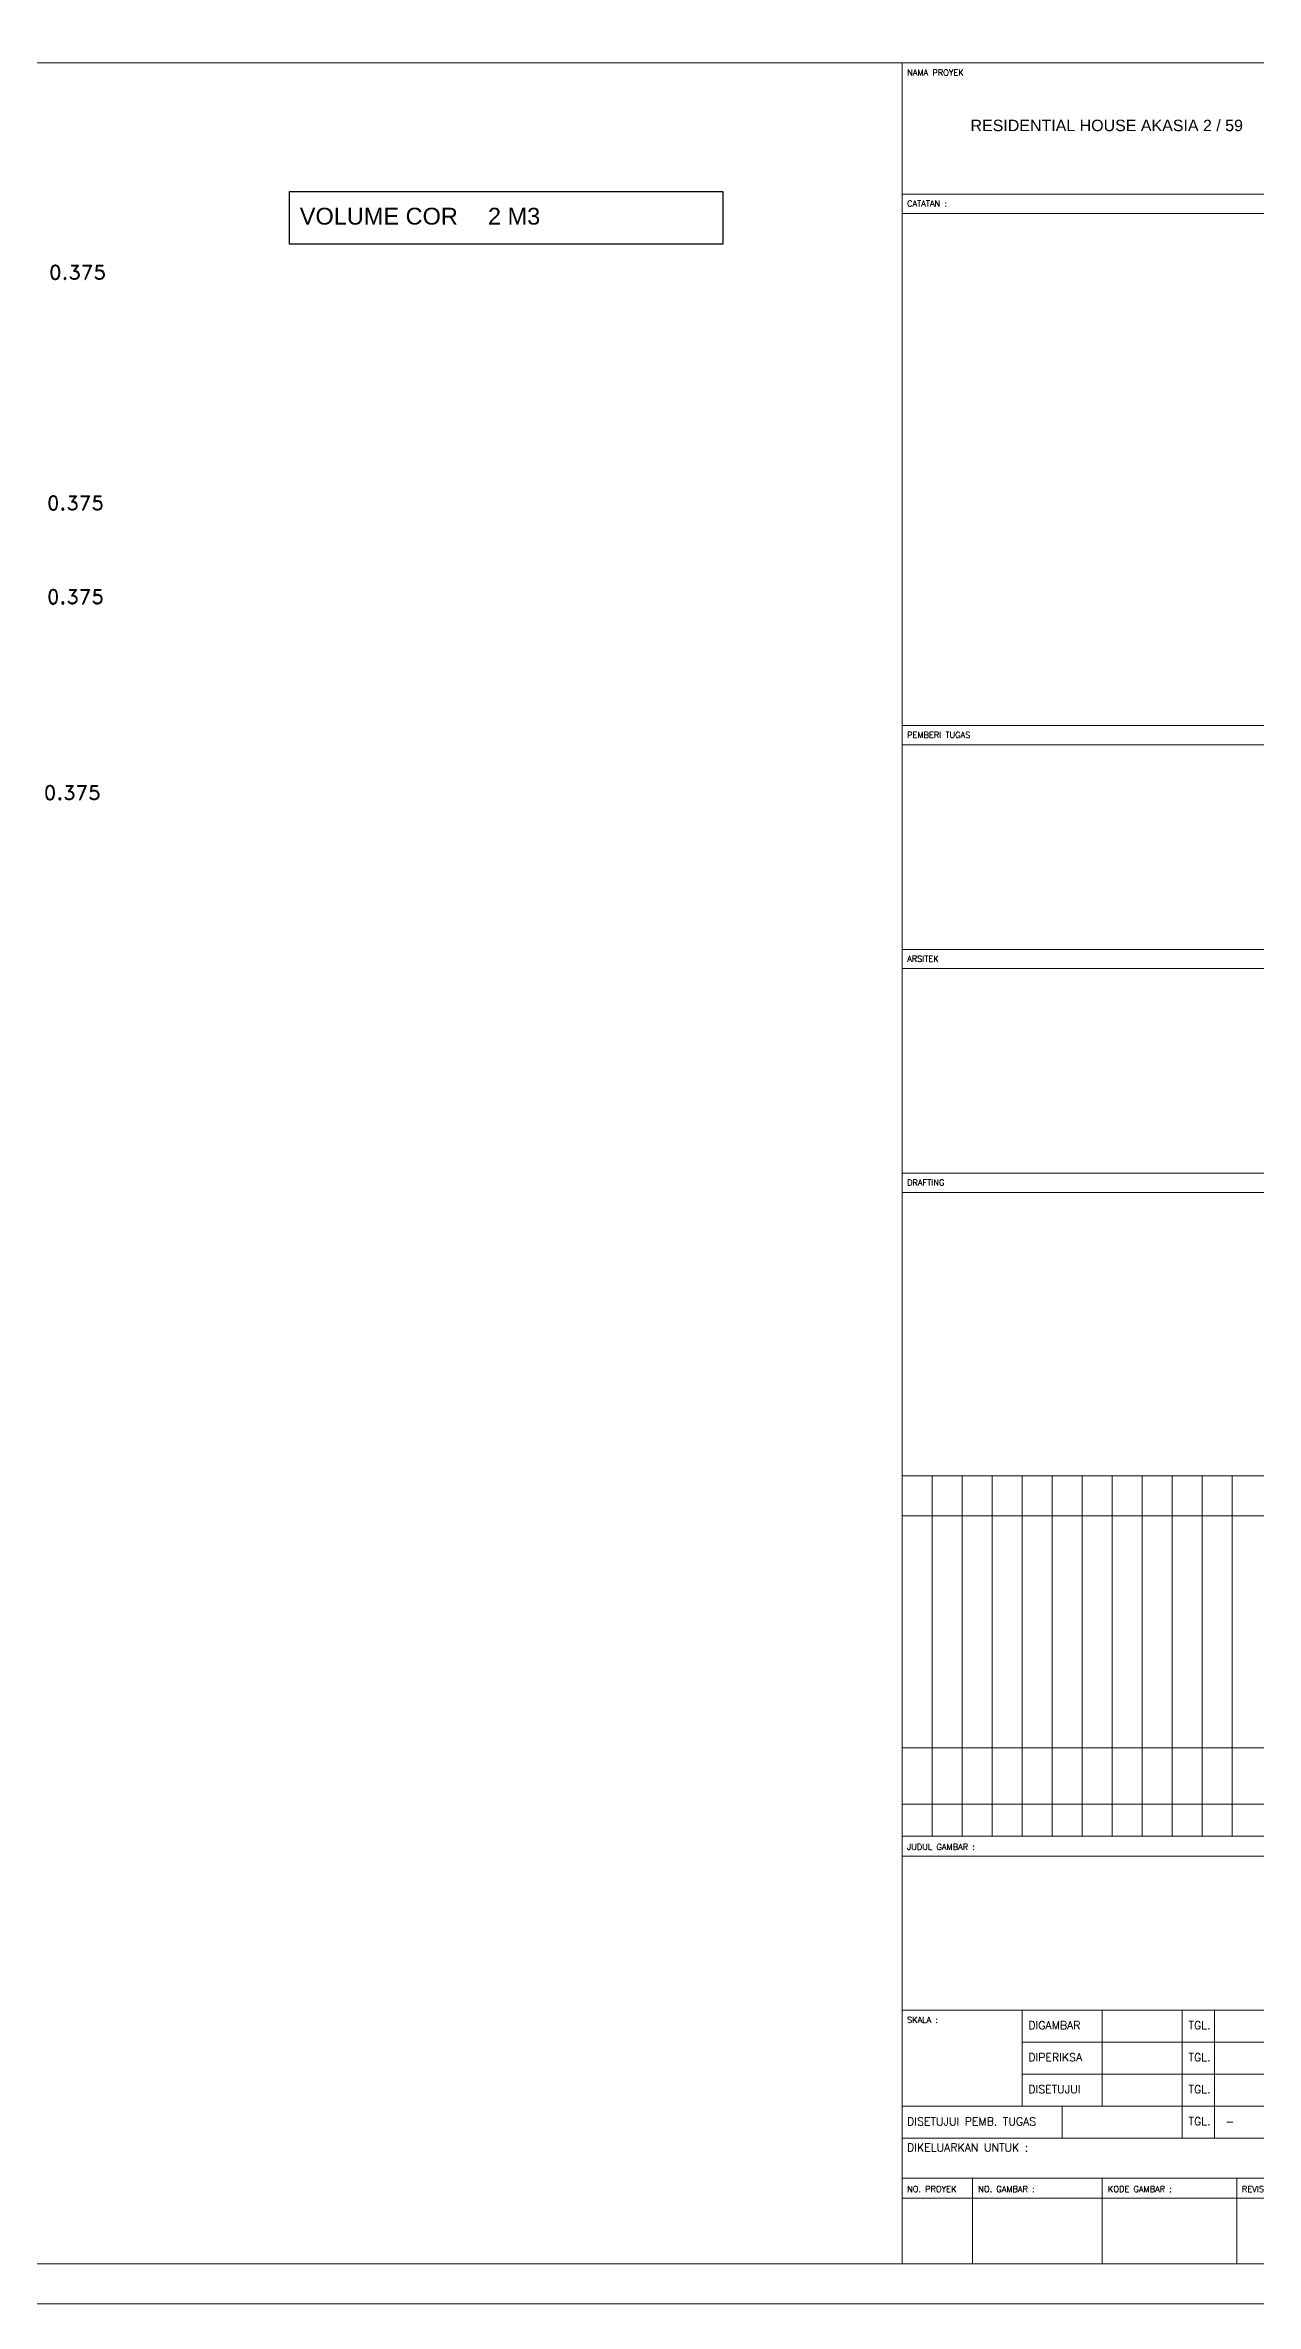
# Model space of a CAD drawing. Header units: millimetres. Extents: x -322387 to 1539330, y -108868 to 282714.
# Drawn here: x 526875 to 541732, y 56496 to 84229 of the extents above; entities that cross this region are included whole.
import ezdxf
from ezdxf.enums import TextEntityAlignment as Align

# ---------------------------------------------------------------- set-up
doc = ezdxf.new("R2010")
doc.units = ezdxf.units.MM
doc.header["$MEASUREMENT"] = 0
doc.linetypes.add('DASHED2', pattern=[0.375, 0.25, -0.125])
for name, color, linetype, lineweight in [('KOP', 7, 'Continuous', 80), ('LEGEND', 1, 'DASHED2', 50), ('XR-KOP A3_MOZART$0$A-TXTKOP', 3, 'Continuous', 5), ('XR-KOP A3_MOZART$0$KOP-A1$0$A-GRSKOP', 1, 'Continuous', 5), ('XR-KOP A3_MOZART$0$KOP-A1$0$A-TXTKOP', 3, 'Continuous', 5)]:
    doc.layers.add(name, color=color, linetype=linetype, lineweight=lineweight)
doc.styles.add('HAND', font='ROMAND.SHX', dxfattribs={"width": 0.8, "height": 250})
doc.styles.get("Standard").update_dxf_attribs({"font": 'arial.ttf'})
doc.styles.add('style2', font='times.ttf', dxfattribs={"height": 0.18})
doc.styles.add('XR-KOP A3_MOZART$0$KOP-A1$0$ROMANS', font='romans.shx', dxfattribs={"height": 200})
doc.styles.add('XR-KOP A3_MOZART$0$ROMANS', font='romans.shx', dxfattribs={"height": 200})

# ---------------------------------------------------------------- blocks, each defined once
blk = doc.blocks.new('hsdh')
at = {"layer": 'XR-KOP A3_MOZART$0$KOP-A1$0$A-GRSKOP', "linetype": 'Continuous', "lineweight": 5}
for p, q in [((140385, 56660), (140385, 82138)), ((140385, 80618), (145017, 80618)), ((140385, 74466), (145017, 74466)), ((140385, 74244), (145017, 74244)), ((140385, 71876), (145017, 71876)), ((140385, 71654), (145017, 71654)), ((140385, 69286), (145017, 69286)), ((140385, 69063), (145017, 69063)), ((140385, 65781), (145017, 65781)), ((140385, 65781), (145017, 65781)), ((140732, 61611), (140732, 65781)), ((141079, 61611), (141079, 65781)), ((141427, 61611), (141427, 65781)), ((141774, 61611), (141774, 65781)), ((142122, 61611), (142122, 65781)), ((142469, 61611), (142469, 65781)), ((142816, 61611), (142816, 65781)), ((143164, 61611), (143164, 65781)), ((143511, 61611), (143511, 65781)), ((143859, 61611), (143859, 65781)), ((144206, 61611), (144206, 65781)), ((140385, 65317), (145017, 65317)), ((140385, 62631), (145017, 62631)), ((140385, 61982), (145017, 61982)), ((140385, 61611), (145017, 61611)), ((140385, 61611), (145017, 61611)), ((140385, 61380), (145017, 61380)), ((140385, 59597), (145017, 59597)), ((141774, 59597), (141774, 58485)), ((142701, 59597), (142701, 58485)), ((143627, 59597), (143627, 58115)), ((143998, 59597), (143998, 58115)), ((141774, 59226), (145017, 59226)), ((141774, 58856), (145017, 58856)), ((140385, 58485), (145017, 58485)), ((142237, 58485), (142237, 58115)), ((140385, 58115), (145017, 58115)), ((140385, 57651), (145017, 57651)), ((141201, 57651), (141201, 56660)), ((142701, 57651), (142701, 56660)), ((144258, 57651), (144258, 56660)), ((140385, 57420), (145017, 57420))]:
    blk.add_line(p, q, dxfattribs=at)
at = {"layer": 'XR-KOP A3_MOZART$0$KOP-A1$0$A-GRSKOP', "color": 0, "linetype": 'Continuous', "lineweight": 5}
blk.add_lwpolyline([(145480, 82601), (107945, 82601), (107945, 56197), (145480, 56197)], close=True, dxfattribs=at)
at = {"layer": 'XR-KOP A3_MOZART$0$KOP-A1$0$A-GRSKOP', "color": 5, "linetype": 'Continuous', "lineweight": 5}
blk.add_lwpolyline([(145017, 82138), (108409, 82138), (108409, 56660), (145017, 56660)], close=True, dxfattribs=at)
at = {"layer": 'XR-KOP A3_MOZART$0$KOP-A1$0$A-GRSKOP', "linetype": 'Continuous', "lineweight": 5}
blk.add_lwpolyline([(145017, 80396), (140385, 80396)], dxfattribs=at)
at = {"layer": 'KOP', "color": 7, "insert": (141177, 81480), "char_height": 132.26, "attachment_point": 1, "style": 'style2'}
blk.add_mtext('{\\fArial|b0|i0|c0|p34;RESIDENTIAL HOUSE AKASIA 2 / 59}', dxfattribs=at)
at = {"layer": 'XR-KOP A3_MOZART$0$A-TXTKOP', "lineweight": 5, "style": 'XR-KOP A3_MOZART$0$ROMANS'}
blk.add_text('-', height=92.6, dxfattribs=at).set_placement((144125, 58258))
at = {"layer": 'XR-KOP A3_MOZART$0$KOP-A1$0$A-TXTKOP', "lineweight": 5, "style": 'XR-KOP A3_MOZART$0$KOP-A1$0$ROMANS'}
for s, height, p in [('NAMA PROYEK', 69.49, (140443, 81990)), ('CATATAN :', 69.5, (140443, 80475)), ('PEMBERI TUGAS', 69.49, (140443, 74323)), ('ARSITEK', 69.5, (140443, 71733)), ('DRAFTING', 69.5, (140443, 69142)), ('JUDUL GAMBAR :', 69.49, (140443, 61451)), ('SKALA :', 69.5, (140443, 59449)), ('DIGAMBAR', 92.6, (141846, 59375)), ('TGL.', 92.6, (143699, 59375)), ('DIPERIKSA', 92.6, (141846, 59004)), ('TGL.', 92.6, (143699, 59004)), ('DISETUJUI', 92.6, (141846, 58634)), ('TGL.', 92.6, (143699, 58634)), ('DISETUJUI PEMB. TUGAS', 92.65, (140443, 58262)), ('TGL.', 92.6, (143699, 58263)), ('DIKELUARKAN UNTUK :', 92.65, (140443, 57961)), ('NO. PROYEK', 69.5, (140443, 57491)), ('NO. GAMBAR :', 69.49, (141267, 57491)), ('KODE GAMBAR :', 69.49, (142767, 57491)), ('REVISI :', 69.5, (144317, 57491))]:
    blk.add_text(s, height=height, dxfattribs=at).set_placement(p)

msp = doc.modelspace()

# ---------------------------------------------------------------- linework, layer by layer
msp.add_lwpolyline([(529874.2131, 82431.2132), (535192.7766, 82431.2132), (535192.7766, 81784.5974), (529874.2131, 81784.5974)], close=True)

# ---------------------------------------------------------------- block references
at = {"layer": 'LEGEND', "xscale": 1.060683167240732, "yscale": 1.060683167240732, "zscale": 1.060683167240732}
msp.add_blockref('hsdh', (388486.6687, -3110.6789), dxfattribs=at)

# ---------------------------------------------------------------- texts
at = {"char_height": 206.56024, "attachment_point": 1}
for s, insert in [('VOLUME COR', (529999.2201, 82232.5734)), ('2 M3', (532308.6894, 82232.5734))]:
    msp.add_mtext_dynamic_manual_height_columns(s, width=1983.444091, gutter_width=1032.8012, heights=[0], dxfattribs=dict(at, insert=insert))
at = {"color": 0, "style": 'HAND'}
for p in [(527271.2774, 81439.6115), (527245.3968, 78607.3331), (527245.3968, 77456.6618), (527206.5739, 75051.3763)]:
    msp.add_attdef('0.375', text='%%UDENAH LANTAI DASAR', height=178.89743, rotation=0.00000365, dxfattribs=at).set_placement(p, align=Align.MIDDLE)

doc.saveas('drawing.dxf')
